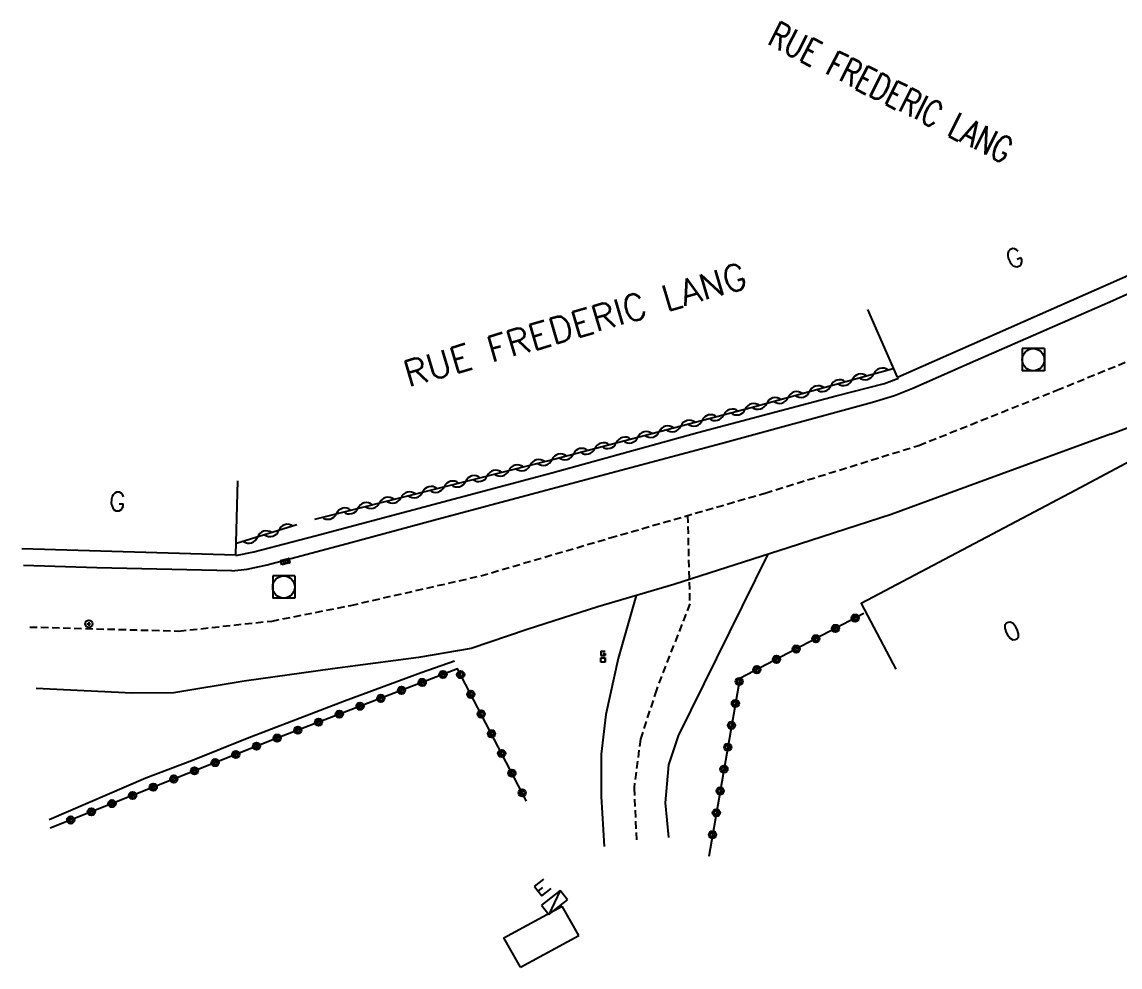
# Model space of a CAD drawing. Header units: millimetres. Extents: x 267012 to 268000, y 125000 to 125988.
# Drawn here: x 267298.4 to 267372.6, y 125146.3 to 125210.1 of the extents above; entities that cross this region are included whole.
import ezdxf
from ezdxf.enums import TextEntityAlignment as Align

# ---------------------------------------------------------------- set-up
doc = ezdxf.new("R2010")
doc.units = ezdxf.units.MM
doc.linetypes.add('DASHED', pattern=[0.75, 0.5, -0.25])
doc.layers.get('0').update_dxf_attribs({"linetype": 'CONTINUOUS'})
for name, color, linetype in [('W0001', 6, 'DASHED'), ('W0006', 2, 'CONTINUOUS'), ('W0008', 7, 'CONTINUOUS'), ('W0014', 7, 'CONTINUOUS'), ('w0070', 7, 'DASHED'), ('w0071', 7, 'CONTINUOUS'), ('W0100', 7, 'CONTINUOUS'), ('w0103', 1, 'CONTINUOUS'), ('W0310', 3, 'CONTINUOUS'), ('W0322', 7, 'CONTINUOUS'), ('W0400', 7, 'CONTINUOUS'), ('W0420', 7, 'CONTINUOUS'), ('w0425', 7, 'CONTINUOUS'), ('W0430', 7, 'CONTINUOUS'), ('W0431', 7, 'CONTINUOUS'), ('w0856', 7, 'CONTINUOUS'), ('W0989', 7, 'CONTINUOUS'), ('W0991', 7, 'CONTINUOUS')]:
    doc.layers.add(name, color=color, linetype=linetype)
doc.styles.get("Standard").update_dxf_attribs({"font": 'romans.shx', "width": 0.85})

# ---------------------------------------------------------------- blocks, each defined once
blk = doc.blocks.new('T856')
for p, q in [((-0.125, 0), (0.125, 0)), ((0, 0.125), (0, -0.125))]:
    blk.add_line(p, q)
blk.add_ellipse((0, 0), major_axis=(-0.177, 0.177), ratio=1, start_param=3.926991, end_param=10.210176)
blk = doc.blocks.new('T420')
for p, q in [((0.75, 0.75), (-0.75, 0.75)), ((-0.75, 0.75), (-0.75, -0.75)), ((0.75, 0.75), (0.75, -0.75)), ((0.75, -0.75), (-0.75, -0.75))]:
    blk.add_line(p, q)
blk.add_ellipse((0, 0), major_axis=(-0.53, 0.53), ratio=1, start_param=3.926991, end_param=10.210176)
blk = doc.blocks.new('T400')
for p, q in [((-0.15, 0.3), (0.15, 0.3)), ((-0.15, -0.25), (-0.15, 0.3)), ((-0.15, 0.15), (0.15, 0.15)), ((-0.15, 0), (0.15, 0)), ((0.15, 0.3), (0.15, -0.25)), ((-0.15, -0.15), (0.15, -0.15)), ((-0.15, -0.25), (-0.15, -0.3)), ((-0.15, -0.3), (0.15, -0.3)), ((0.15, -0.3), (0.15, -0.25))]:
    blk.add_line(p, q)
blk = doc.blocks.new('t430')
at = {"flags": 128}
for points in [[(-0.4, 2.1), (0.4, 2.1)], [(-0.4, 2.1), (-0.4, 1.3)], [(-0.4, 1.7), (0, 1.7)], [(0.8, 0.8), (-0.8, 0.8)], [(-0.8, 0.8), (-0.8, 0)], [(0.8, 0.8), (-0.8, 0)], [(-0.4, 1.3), (0.4, 1.3)], [(0.8, 0), (0.8, 0.8)], [(-0.8, 0), (0.8, 0)]]:
    blk.add_lwpolyline(points, dxfattribs=at)
blk = doc.blocks.new('T425')
for p, q in [((-0.15, 0.6), (0.15, 0.6)), ((-0.15, 0.6), (-0.15, 0.3)), ((-0.15, 0.3), (0.15, 0.3)), ((-0.15, 0.15), (0.15, 0.15)), ((-0.15, -0.15), (-0.15, 0.15)), ((0, 0.45), (0.15, 0.45)), ((0.15, 0.45), (0.15, 0.3)), ((0.15, 0.15), (0.15, -0.15)), ((0.15, -0.15), (-0.15, -0.15))]:
    blk.add_line(p, q)
blk.add_ellipse((0, 0), major_axis=(-0.106, 0.106), ratio=1, start_param=3.926991, end_param=10.210176)
blk = doc.blocks.new('t322o')
at = {"color": 0, "linetype": 'Continuous'}
for radius in [0.25, 0.15]:
    blk.add_circle((0, 0), radius, dxfattribs=at)
blk = doc.blocks.new('t310o')
at = {"color": 0, "linetype": 'Continuous'}
for centre, start, end in [((-0.5, 0.375), 216.8699, 323.1304), ((0.5, -0.375), 36.8699, 143.1303)]:
    blk.add_arc(centre, 0.625, start, end, dxfattribs=at)

msp = doc.modelspace()

# ---------------------------------------------------------------- linework, layer by layer
at = {"layer": 'W0001'}
msp.add_lwpolyline([(267298.943, 125169.221), (267308.997, 125168.948), (267315.304, 125169.626), (267320.632, 125170.685), (267329.402, 125172.677), (267338.124, 125175.235), (267348.616, 125178.269), (267358.999, 125181.487), (267368.309, 125185.21), (267375.381, 125188.094)], dxfattribs=at)
at = {"layer": 'W0006'}
msp.add_lwpolyline([(267327.634, 125166.926), (267325.378, 125166.137), (267320.205, 125164.222), (267313.624, 125161.682), (267309.93, 125160.214), (267306.782, 125159.015), (267300.251, 125156.21)], dxfattribs=at)
at = {"layer": 'W0008'}
for points in [[(267312.579, 125173.004), (267313.613, 125173.129), (267314.963, 125173.415), (267320.631, 125174.929), (267326.219, 125176.446), (267333.454, 125178.362), (267345.626, 125181.611), (267355.865, 125184.4), (267357.344, 125184.848), (267358.576, 125185.347), (267362.813, 125187.216), (267372.097, 125191.269), (267375.674, 125192.9), (267375.275, 125193.901)], [(267371.939, 125182.236), (267381.368, 125185.77), (267384.151, 125186.739), (267390.252, 125188.277), (267396.141, 125189.837), (267401.407, 125191.32), (267404.274, 125191.494), (267406.325, 125191.477), (267407.419, 125191.318)], [(267371.939, 125182.236), (267363.628, 125179.199), (267357.127, 125176.81), (267350.174, 125174.56), (267342.435, 125172.099), (267337.314, 125170.581), (267332.532, 125169.054), (267328.747, 125167.763), (267325.201, 125167.161), (267319.386, 125166.402), (267313.419, 125165.57), (267308.667, 125164.774), (267305.845, 125164.765), (267299.361, 125165.062)], [(267312.579, 125173.004), (267311.565, 125173.043), (267303.462, 125173.215), (267298.525, 125173.379)]]:
    msp.add_lwpolyline(points, dxfattribs=at)
at = {"layer": 'W0014'}
msp.add_lwpolyline([(267312.866, 125174.042), (267314.072, 125174.296), (267318.216, 125175.382), (267334.192, 125179.622), (267344.074, 125182.346), (267353.407, 125184.831), (267356.674, 125185.662), (267357.615, 125186.025)], dxfattribs=at)
at = {"layer": 'w0070'}
msp.add_lwpolyline([(267343.37, 125176.752), (267343.515, 125170.78), (267341.267, 125164.981), (267340.184, 125161.642), (267339.753, 125158.351), (267339.916, 125154.701)], dxfattribs=at)
at = {"layer": 'w0071'}
for points in [[(267342.096, 125155.01), (267341.882, 125157.358), (267342.108, 125159.918), (267342.767, 125161.881), (267348.819, 125174.129)], [(267339.909, 125171.35), (267338.689, 125167.095), (267337.849, 125163.311), (267337.538, 125160.633), (267337.533, 125157.768), (267337.736, 125154.392)]]:
    msp.add_lwpolyline(points, dxfattribs=at)
at = {"layer": 'W0100'}
msp.add_lwpolyline([(267431.959, 125174.02), (267422.265, 125181.569), (267415.489, 125186.822), (267414.833, 125187.153), (267407.464, 125189.808), (267399.735, 125189.947), (267385.641, 125182.404), (267383.692, 125185.972), (267369.598, 125178.457), (267355.105, 125170.799), (267357.441, 125166.378)], dxfattribs=at)
at = {"layer": 'w0103'}
for points in [[(267357.56, 125186.093), (267375.243, 125193.899)], [(267357.56, 125186.093), (267355.541, 125190.667)], [(267312.857, 125174.099), (267313.001, 125179.097)], [(267298.41, 125174.515), (267312.857, 125174.099)]]:
    msp.add_lwpolyline(points, dxfattribs=at)
at = {"layer": 'W0310'}
for points in [[(267318.198, 125176.511), (267333.91, 125180.443), (267347.675, 125184.034), (267357.255, 125186.676)], [(267316.978, 125176.12), (267312.895, 125174.849)]]:
    msp.add_lwpolyline(points, dxfattribs=at)
at = {"layer": 'W0322'}
for points in [[(267355.277, 125170.136), (267346.893, 125165.736), (267344.795, 125153.718)], [(267332.497, 125157.456), (267327.838, 125166.397), (267315.462, 125161.652), (267300.308, 125155.636)]]:
    msp.add_lwpolyline(points, dxfattribs=at)
at = {"layer": 'W0431'}
for points in [[(267332.084, 125146.262), (267330.969, 125148.236), (267334.909, 125150.361)], [(267336.023, 125148.387), (267334.909, 125150.361)], [(267332.084, 125146.262), (267336.023, 125148.387)]]:
    msp.add_lwpolyline(points, dxfattribs=at)

# ---------------------------------------------------------------- block references
at = {"layer": 'W0310'}
for p, rotation in [((267355.944, 125186.314), 15.41723602339908), ((267354.498, 125185.915), 15.41723602339908), ((267351.606, 125185.118), 15.41723602339908), ((267353.052, 125185.517), 15.41723602339908), ((267348.714, 125184.32), 15.41723602339908), ((267350.16, 125184.719), 15.41723602339908), ((267345.815, 125183.549), 14.62037583340843), ((267347.267, 125183.927), 14.62037583340843), ((267342.912, 125182.791), 14.62037583340843), ((267344.364, 125183.17), 14.62037583340843), ((267340.009, 125182.034), 14.62037583340843), ((267341.461, 125182.413), 14.62037583340843), ((267337.107, 125181.277), 14.62037583340843), ((267338.558, 125181.655), 14.62037583340843), ((267334.204, 125180.52), 14.62037583340843), ((267335.655, 125180.898), 14.62037583340843), ((267331.294, 125179.788), 14.04934512135879), ((267332.749, 125180.152), 14.04934512135879), ((267328.384, 125179.06), 14.04934512135879), ((267329.839, 125179.424), 14.04934512135879), ((267325.474, 125178.332), 14.04934512135879), ((267326.929, 125178.696), 14.04934512135879), ((267322.563, 125177.604), 14.04934512135879), ((267324.018, 125177.968), 14.04934512135879), ((267319.653, 125176.875), 14.04934512135879), ((267321.108, 125177.239), 14.04934512135879), ((267314.327, 125175.295), 197.2948531802506), ((267315.759, 125175.741), 197.2948531802506)]:
    msp.add_blockref('t310o', p, dxfattribs=dict(at, rotation=rotation))
at = {"layer": 'W0322'}
for p, rotation in [((267354.686, 125169.825), 207.6917436679931), ((267353.357, 125169.128), 207.6917436679931), ((267352.029, 125168.431), 207.6917436679931), ((267350.701, 125167.734), 207.6917436679931), ((267349.373, 125167.037), 207.6917436679931), ((267326.849, 125166.018), 200.9776334226735), ((267328.042, 125166.006), 117.5213531171246), ((267348.045, 125166.34), 207.6917436679931), ((267325.449, 125165.481), 200.9776334226735), ((267346.859, 125165.539), 260.096002577925), ((267322.648, 125164.407), 200.9776334226735), ((267324.048, 125164.944), 200.9776334226735), ((267328.735, 125164.676), 117.5213531171246), ((267321.247, 125163.87), 200.9776334226735), ((267346.601, 125164.061), 260.096002577925), ((267318.446, 125162.796), 200.9776334226735), ((267319.846, 125163.333), 200.9776334226735), ((267329.428, 125163.345), 117.5213531171246), ((267317.045, 125162.259), 200.9776334226735), ((267330.121, 125162.015), 117.5213531171246), ((267346.343, 125162.584), 260.096002577925), ((267315.645, 125161.722), 200.9776334226735), ((267312.856, 125160.617), 201.6553772942155), ((267314.25, 125161.171), 201.6553772942155), ((267330.814, 125160.685), 117.5213531171246), ((267346.085, 125161.106), 260.096002577925), ((267311.461, 125160.064), 201.6553772942155), ((267310.067, 125159.51), 201.6553772942155), ((267331.507, 125159.355), 117.5213531171246), ((267345.827, 125159.628), 260.096002577925), ((267307.279, 125158.403), 201.6553772942155), ((267308.673, 125158.957), 201.6553772942155), ((267305.885, 125157.85), 201.6553772942155), ((267332.2, 125158.024), 117.5213531171246), ((267345.569, 125158.151), 260.096002577925), ((267304.491, 125157.296), 201.6553772942155), ((267301.703, 125156.189), 201.6553772942155), ((267303.097, 125156.743), 201.6553772942155), ((267345.311, 125156.673), 260.096002577925), ((267345.053, 125155.195), 260.096002577925)]:
    msp.add_blockref('t322o', p, dxfattribs=dict(at, rotation=rotation))
at = {"layer": 'W0400', "rotation": 103.4469594133841}
msp.add_blockref('T400', (267316.211, 125173.636), dxfattribs=at)
at = {"layer": 'W0420'}
for p in [(267366.718, 125187.276), (267316.095, 125171.918)]:
    msp.add_blockref('T420', p, dxfattribs=at)
at = {"layer": 'w0425'}
msp.add_blockref('T425', (267337.651, 125166.993), dxfattribs=at)
at = {"layer": 'W0430', "rotation": 37.94065856933594}
msp.add_blockref('t430', (267334.636, 125150.298), dxfattribs=at)
at = {"layer": 'w0856'}
msp.add_blockref('T856', (267302.924, 125169.431), dxfattribs=at)

# ---------------------------------------------------------------- texts
at = {"layer": 'W0989', "width": 0.75}
msp.add_text('RUE FREDERIC LANG', height=1.75, rotation=333.1284, dxfattribs=at).set_placement((267349.068, 125209.397), align=Align.MIDDLE_LEFT)
at = {"layer": 'W0989'}
msp.add_text('RUE FREDERIC LANG', height=1.75, rotation=16.36785, dxfattribs=at).set_placement((267324.26, 125186.25), align=Align.MIDDLE_LEFT)
at = {"layer": 'W0991'}
for s, rotation, p in [('G', 23.81826, (267365.711, 125193.576)), ('G', 358.34929, (267304.835, 125177.073)), ('0', 27.85033, (267365.554, 125168.403))]:
    msp.add_text(s, height=1.25, rotation=rotation, dxfattribs=at).set_placement(p, align=Align.CENTER)

doc.saveas('drawing.dxf')
